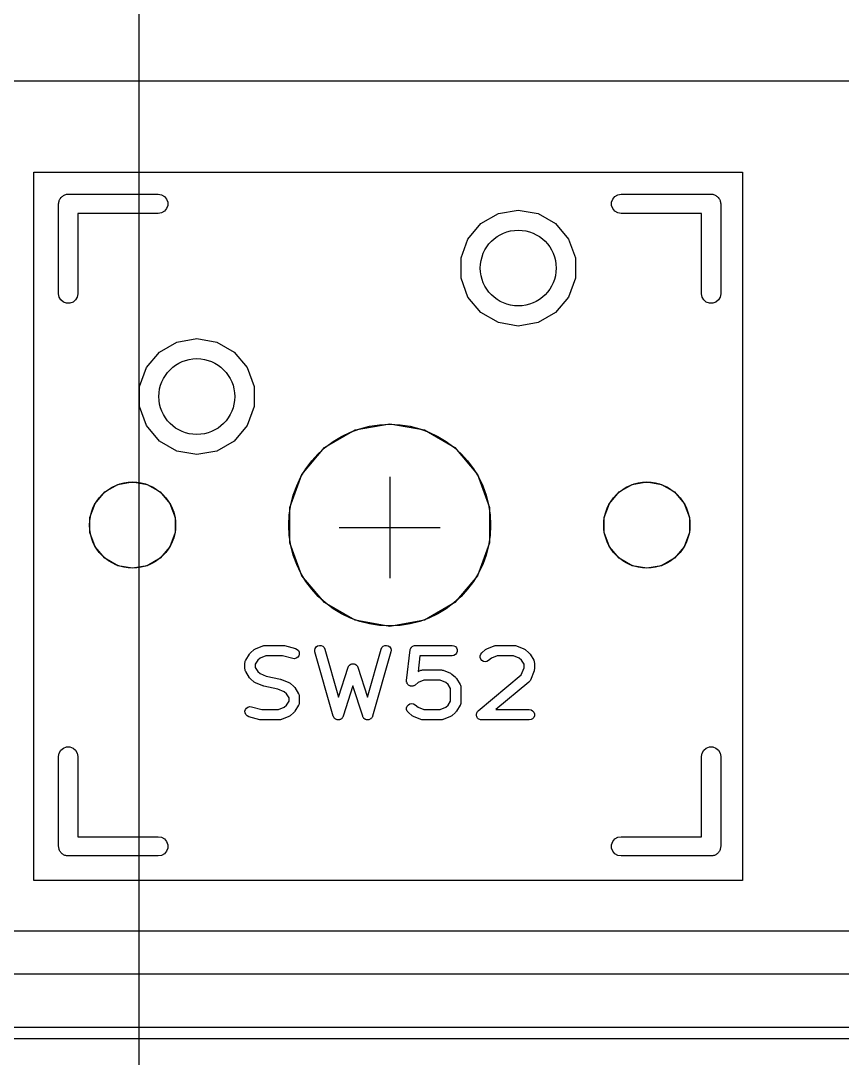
# Model space of a CAD drawing. Header units: millimetres. Extents: x 71 to 299, y 93 to 256.
# Drawn here: x 135.91 to 152.14, y 110.24 to 130.75 of the extents above; entities that cross this region are included whole.
import ezdxf

# ---------------------------------------------------------------- set-up
doc = ezdxf.new("R2010")
doc.units = ezdxf.units.MM
for name, color, linetype in [('BLACK', 7, 'Continuous'), ('PCB', 4, 'Continuous'), ('PCB_参照', 4, 'Continuous'), ('プレート', 6, 'Continuous'), ('物理キー', 7, 'Continuous')]:
    doc.layers.add(name, color=color, linetype=linetype)
doc.layers.add('化粧板', color=1, linetype='Continuous', transparency=0.6)
doc.layers.add('補助線', color=4, linetype='Continuous', transparency=0.6)

# ---------------------------------------------------------------- blocks, each defined once
blk = doc.blocks.new('PCB外形')
at = {"layer": 'BLACK'}
blk.add_line((36, -145.925), (202.925, -145.925), dxfattribs=at)
blk = doc.blocks.new('PCB詳細')
at = {"layer": 'BLACK'}
for p, q in [((72.4681, -129.601), (72.471, -129.585)), ((72.471, -129.585), (72.4793, -129.57)), ((72.4793, -129.57), (72.485, -129.555)), ((72.485, -129.555), (72.4957, -129.542)), ((72.4957, -129.542), (72.5041, -129.528)), ((72.5041, -129.528), (72.5168, -129.517)), ((72.5168, -129.517), (72.5275, -129.504)), ((72.5275, -129.504), (72.542, -129.496)), ((72.542, -129.496), (72.5547, -129.485)), ((72.5547, -129.485), (72.5704, -129.479)), ((72.5704, -129.479), (72.5848, -129.471)), ((72.5848, -129.471), (72.6013, -129.468)), ((72.6013, -129.468), (72.6169, -129.462)), ((72.6169, -129.462), (72.6336, -129.462)), ((72.6336, -129.462), (72.65, -129.459)), ((72.65, -129.459), (74.428, -129.459)), ((74.428, -129.459), (74.4932, -129.471)), ((74.4932, -129.471), (74.5505, -129.504)), ((74.5505, -129.504), (74.593, -129.555)), ((74.593, -129.555), (74.6156, -129.617)), ((83.3844, -129.617), (83.407, -129.555)), ((83.407, -129.555), (83.4495, -129.504)), ((83.4495, -129.504), (83.5068, -129.471)), ((83.5068, -129.471), (83.572, -129.459)), ((83.572, -129.459), (85.35, -129.459)), ((85.35, -129.459), (85.3664, -129.462)), ((85.3664, -129.462), (85.3831, -129.462)), ((85.3831, -129.462), (85.3987, -129.468)), ((85.3987, -129.468), (85.4152, -129.471)), ((85.4152, -129.471), (85.4296, -129.479)), ((85.4296, -129.479), (85.4453, -129.485)), ((85.4453, -129.485), (85.458, -129.496)), ((85.458, -129.496), (85.4725, -129.504)), ((85.4725, -129.504), (85.4832, -129.517)), ((85.4832, -129.517), (85.4959, -129.528)), ((85.4959, -129.528), (85.5043, -129.542)), ((85.5043, -129.542), (85.515, -129.555)), ((85.515, -129.555), (85.5207, -129.57)), ((85.5207, -129.57), (85.529, -129.585)), ((85.529, -129.585), (85.5319, -129.601)), ((72.4595, -129.65), (72.4624, -129.634)), ((72.4595, -131.428), (72.4595, -129.65)), ((72.4624, -129.617), (72.4681, -129.601)), ((72.4624, -129.634), (72.4624, -129.617)), ((74.5505, -129.796), (74.4932, -129.829)), ((74.593, -129.745), (74.5505, -129.796)), ((74.6156, -129.683), (74.593, -129.745)), ((74.6156, -129.617), (74.6156, -129.683)), ((81.1476, -129.842), (81.54, -129.773)), ((81.54, -129.773), (81.9324, -129.842)), ((83.3844, -129.683), (83.3844, -129.617)), ((83.407, -129.745), (83.3844, -129.683)), ((83.4495, -129.796), (83.407, -129.745)), ((83.5068, -129.829), (83.4495, -129.796)), ((85.5319, -129.601), (85.5376, -129.617)), ((85.5376, -129.617), (85.5376, -129.634)), ((85.5376, -129.634), (85.5405, -129.65)), ((85.5405, -129.65), (85.5405, -131.428)), ((74.428, -129.84), (72.8405, -129.84)), ((72.8405, -129.84), (72.8405, -131.428)), ((74.4932, -129.829), (74.428, -129.84)), ((80.8025, -130.041), (81.1476, -129.842)), ((81.9324, -129.842), (82.2775, -130.041)), ((83.572, -129.84), (83.5068, -129.829)), ((85.1595, -129.84), (83.572, -129.84)), ((85.1595, -131.428), (85.1595, -129.84)), ((80.5464, -130.346), (80.8025, -130.041)), ((82.2775, -130.041), (82.5336, -130.346)), ((80.4101, -130.721), (80.5464, -130.346)), ((82.5336, -130.346), (82.6699, -130.721)), ((80.4101, -131.119), (80.4101, -130.721)), ((82.6699, -130.721), (82.6699, -131.119)), ((80.5464, -131.494), (80.4101, -131.119)), ((82.6699, -131.119), (82.5336, -131.494)), ((72.471, -131.493), (72.4595, -131.428)), ((72.8405, -131.428), (72.829, -131.493)), ((85.171, -131.493), (85.1595, -131.428)), ((85.5405, -131.428), (85.529, -131.493)), ((72.5041, -131.55), (72.471, -131.493)), ((72.5547, -131.593), (72.5041, -131.55)), ((72.6169, -131.616), (72.5547, -131.593)), ((72.6831, -131.616), (72.6169, -131.616)), ((72.7452, -131.593), (72.6831, -131.616)), ((72.7959, -131.55), (72.7452, -131.593)), ((72.829, -131.493), (72.7959, -131.55)), ((80.8025, -131.799), (80.5464, -131.494)), ((82.5336, -131.494), (82.2775, -131.799)), ((85.2041, -131.55), (85.171, -131.493)), ((85.2548, -131.593), (85.2041, -131.55)), ((85.3169, -131.616), (85.2548, -131.593)), ((85.3831, -131.616), (85.3169, -131.616)), ((85.4453, -131.593), (85.3831, -131.616)), ((85.4959, -131.55), (85.4453, -131.593)), ((85.529, -131.493), (85.4959, -131.55)), ((81.1476, -131.998), (80.8025, -131.799)), ((82.2775, -131.799), (81.9324, -131.998)), ((81.54, -132.067), (81.1476, -131.998)), ((81.9324, -131.998), (81.54, -132.067)), ((74.4525, -132.581), (74.7976, -132.382)), ((74.7976, -132.382), (75.19, -132.313)), ((75.19, -132.313), (75.5824, -132.382)), ((75.5824, -132.382), (75.9275, -132.581)), ((74.1964, -132.886), (74.4525, -132.581)), ((75.9275, -132.581), (76.1836, -132.886)), ((74.0601, -133.261), (74.1964, -132.886)), ((76.1836, -132.886), (76.3199, -133.261)), ((74.0601, -133.659), (74.0601, -133.261)), ((76.3199, -133.261), (76.3199, -133.659)), ((74.1964, -134.034), (74.0601, -133.659)), ((76.3199, -133.659), (76.1836, -134.034)), ((74.4525, -134.339), (74.1964, -134.034)), ((76.1836, -134.034), (75.9275, -134.339)), ((78.3154, -134.119), (79, -133.998)), ((79, -133.998), (79.6846, -134.119)), ((77.7134, -134.467), (78.3154, -134.119)), ((79.6846, -134.119), (80.2865, -134.467)), ((74.7976, -134.538), (74.4525, -134.339)), ((75.9275, -134.339), (75.5824, -134.538)), ((77.2666, -134.999), (77.7134, -134.467)), ((80.2865, -134.467), (80.7334, -134.999)), ((75.19, -134.607), (74.7976, -134.538)), ((75.5824, -134.538), (75.19, -134.607)), ((77.0289, -135.652), (77.2666, -134.999)), ((80.7334, -134.999), (80.9711, -135.652)), ((73.371, -135.346), (73.6279, -135.197)), ((73.6279, -135.197), (73.92, -135.146)), ((73.92, -135.146), (74.2121, -135.197)), ((74.2121, -135.197), (74.469, -135.346)), ((83.531, -135.346), (83.7879, -135.197)), ((83.7879, -135.197), (84.08, -135.146)), ((84.08, -135.146), (84.3721, -135.197)), ((84.3721, -135.197), (84.629, -135.346)), ((73.1803, -135.573), (73.371, -135.346)), ((74.469, -135.346), (74.6597, -135.573)), ((83.3403, -135.573), (83.531, -135.346)), ((84.629, -135.346), (84.8197, -135.573)), ((73.0788, -135.852), (73.1803, -135.573)), ((74.6597, -135.573), (74.7612, -135.852)), ((77.0289, -136.348), (77.0289, -135.652)), ((80.9711, -135.652), (80.9711, -136.348)), ((83.2388, -135.852), (83.3403, -135.573)), ((84.8197, -135.573), (84.9212, -135.852)), ((73.0788, -136.148), (73.0788, -135.852)), ((74.7612, -135.852), (74.7612, -136.148)), ((83.2388, -136.148), (83.2388, -135.852)), ((84.9212, -135.852), (84.9212, -136.148)), ((73.1803, -136.427), (73.0788, -136.148)), ((74.7612, -136.148), (74.6597, -136.427)), ((83.3403, -136.427), (83.2388, -136.148)), ((84.9212, -136.148), (84.8197, -136.427)), ((77.2666, -137.001), (77.0289, -136.348)), ((80.9711, -136.348), (80.7334, -137.001)), ((73.371, -136.654), (73.1803, -136.427)), ((74.6597, -136.427), (74.469, -136.654)), ((83.531, -136.654), (83.3403, -136.427)), ((84.8197, -136.427), (84.629, -136.654)), ((73.6279, -136.803), (73.371, -136.654)), ((74.469, -136.654), (74.2121, -136.803)), ((83.7879, -136.803), (83.531, -136.654)), ((84.629, -136.654), (84.3721, -136.803)), ((73.92, -136.854), (73.6279, -136.803)), ((74.2121, -136.803), (73.92, -136.854)), ((84.08, -136.854), (83.7879, -136.803)), ((84.3721, -136.803), (84.08, -136.854)), ((77.7134, -137.533), (77.2666, -137.001)), ((80.7334, -137.001), (80.2865, -137.533)), ((78.3154, -137.881), (77.7134, -137.533)), ((80.2865, -137.533), (79.6846, -137.881)), ((79, -138.002), (78.3154, -137.881)), ((79.6846, -137.881), (79, -138.002)), ((76.3484, -138.446), (76.4935, -138.386)), ((76.4935, -138.386), (76.4958, -138.385)), ((76.4958, -138.385), (76.4978, -138.384)), ((76.4978, -138.384), (76.5129, -138.381)), ((76.5129, -138.381), (76.5279, -138.378)), ((76.5279, -138.378), (76.5303, -138.378)), ((76.5303, -138.378), (76.5326, -138.378)), ((76.5326, -138.378), (76.8954, -138.378)), ((76.8954, -138.378), (76.909, -138.38)), ((76.909, -138.38), (76.9226, -138.382)), ((76.9226, -138.382), (77.1403, -138.442)), ((77.5284, -138.438), (77.5481, -138.409)), ((77.5481, -138.409), (77.5767, -138.388)), ((77.5767, -138.388), (77.6106, -138.378)), ((77.6106, -138.378), (77.6458, -138.381)), ((77.6458, -138.381), (77.678, -138.395)), ((77.678, -138.395), (77.7034, -138.42)), ((78.8452, -138.42), (78.8705, -138.395)), ((78.8705, -138.395), (78.9028, -138.381)), ((78.9028, -138.381), (78.938, -138.378)), ((78.938, -138.378), (78.9719, -138.388)), ((78.9719, -138.388), (79.0004, -138.409)), ((79.0004, -138.409), (79.0202, -138.438)), ((79.4296, -138.417), (79.4385, -138.405)), ((79.4385, -138.405), (79.4409, -138.404)), ((79.4409, -138.404), (79.4427, -138.402)), ((79.4427, -138.402), (79.4556, -138.394)), ((79.4556, -138.394), (79.468, -138.386)), ((79.468, -138.386), (79.4708, -138.385)), ((79.4708, -138.385), (79.4733, -138.384)), ((79.4733, -138.384), (79.4879, -138.381)), ((79.4879, -138.381), (79.5024, -138.378)), ((79.5024, -138.378), (79.5052, -138.378)), ((79.5052, -138.378), (79.508, -138.378)), ((79.508, -138.378), (80.2337, -138.378)), ((80.2337, -138.378), (80.2685, -138.384)), ((80.2685, -138.384), (80.299, -138.402)), ((80.299, -138.402), (80.3217, -138.429)), ((80.9204, -138.446), (81.0655, -138.386)), ((81.0655, -138.386), (81.0678, -138.385)), ((81.0678, -138.385), (81.0698, -138.384)), ((81.0698, -138.384), (81.0849, -138.381)), ((81.0849, -138.381), (81.0999, -138.378)), ((81.0999, -138.378), (81.1023, -138.378)), ((81.1023, -138.378), (81.1046, -138.378)), ((81.1046, -138.378), (81.4674, -138.378)), ((81.4674, -138.378), (81.4697, -138.378)), ((81.4697, -138.378), (81.4721, -138.378)), ((81.4721, -138.378), (81.4871, -138.381)), ((81.4871, -138.381), (81.5022, -138.384)), ((81.5022, -138.384), (81.5042, -138.385)), ((81.5042, -138.385), (81.5065, -138.386)), ((81.5065, -138.386), (81.6516, -138.446)), ((76.1552, -138.669), (76.2277, -138.548)), ((76.2277, -138.548), (76.2388, -138.535)), ((76.2388, -138.535), (76.2498, -138.522)), ((76.2498, -138.522), (76.3224, -138.462)), ((76.3224, -138.462), (76.3356, -138.454)), ((76.3356, -138.454), (76.3484, -138.446)), ((76.5529, -138.581), (76.4407, -138.628)), ((76.8816, -138.581), (76.5529, -138.581)), ((77.0859, -138.638), (76.8816, -138.581)), ((77.1403, -138.442), (77.1722, -138.457)), ((77.1843, -138.612), (77.1552, -138.632)), ((77.1722, -138.457), (77.1969, -138.482)), ((77.2048, -138.584), (77.1843, -138.612)), ((77.1969, -138.482), (77.2115, -138.515)), ((77.2143, -138.55), (77.2048, -138.584)), ((77.2115, -138.515), (77.2143, -138.55)), ((77.5198, -138.472), (77.5284, -138.438)), ((77.5235, -138.507), (77.5198, -138.472)), ((77.8863, -139.777), (77.5235, -138.507)), ((77.7034, -138.42), (77.7188, -138.452)), ((77.7188, -138.452), (77.9895, -139.399)), ((78.5591, -139.399), (78.8297, -138.452)), ((79.0251, -138.507), (78.6623, -139.777)), ((78.8297, -138.452), (78.8452, -138.42)), ((79.0202, -138.438), (79.0288, -138.472)), ((79.0288, -138.472), (79.0251, -138.507)), ((79.3346, -139.072), (79.4071, -138.467)), ((79.4071, -138.467), (79.4079, -138.465)), ((79.4079, -138.462), (79.413, -138.448)), ((79.4079, -138.465), (79.4079, -138.462)), ((79.413, -138.448), (79.4173, -138.434)), ((79.4173, -138.434), (79.419, -138.431)), ((79.419, -138.431), (79.42, -138.429)), ((79.42, -138.429), (79.4296, -138.417)), ((79.5981, -138.581), (79.5609, -138.892)), ((80.2337, -138.581), (79.5981, -138.581)), ((80.2685, -138.575), (80.2337, -138.581)), ((80.299, -138.557), (80.2685, -138.575)), ((80.3217, -138.53), (80.299, -138.557)), ((80.3217, -138.429), (80.3338, -138.462)), ((80.3338, -138.497), (80.3217, -138.53)), ((80.3338, -138.462), (80.3338, -138.497)), ((80.7867, -138.618), (80.7869, -138.582)), ((80.7987, -138.651), (80.7867, -138.618)), ((80.7869, -138.582), (80.799, -138.549)), ((80.799, -138.549), (80.8218, -138.522)), ((80.8218, -138.522), (80.8944, -138.462)), ((80.8944, -138.462), (80.9076, -138.454)), ((80.9076, -138.454), (80.9204, -138.446)), ((81.1249, -138.581), (81.0127, -138.628)), ((81.4471, -138.581), (81.1249, -138.581)), ((81.5593, -138.628), (81.4471, -138.581)), ((81.6516, -138.446), (81.6644, -138.454)), ((81.6644, -138.454), (81.6776, -138.462)), ((81.6776, -138.462), (81.7502, -138.522)), ((81.7502, -138.522), (81.7611, -138.535)), ((81.7611, -138.535), (81.7723, -138.548)), ((81.7723, -138.548), (81.8448, -138.669)), ((76.1407, -138.721), (76.1424, -138.712)), ((76.1407, -138.842), (76.1407, -138.721)), ((76.1424, -138.712), (76.1425, -138.702)), ((76.1425, -138.702), (76.1454, -138.695)), ((76.1454, -138.695), (76.1468, -138.687)), ((76.1468, -138.687), (76.1517, -138.678)), ((76.1517, -138.678), (76.1552, -138.669)), ((76.3931, -138.668), (76.3439, -138.75)), ((76.3439, -138.75), (76.3439, -138.814)), ((76.3439, -138.814), (76.3931, -138.896)), ((76.4407, -138.628), (76.3931, -138.668)), ((77.1211, -138.641), (77.0859, -138.638)), ((77.1552, -138.632), (77.1211, -138.641)), ((77.9895, -139.399), (78.1775, -138.811)), ((78.1775, -138.811), (78.1794, -138.808)), ((78.1794, -138.808), (78.1803, -138.804)), ((78.1803, -138.804), (78.1876, -138.792)), ((78.1876, -138.792), (78.1939, -138.78)), ((78.1939, -138.78), (78.1969, -138.777)), ((78.1969, -138.777), (78.1991, -138.774)), ((78.1991, -138.774), (78.2099, -138.766)), ((78.2099, -138.766), (78.2201, -138.756)), ((78.2201, -138.756), (78.2238, -138.755)), ((78.2238, -138.755), (78.227, -138.752)), ((78.227, -138.752), (78.24, -138.748)), ((78.24, -138.748), (78.2527, -138.743)), ((78.2527, -138.743), (78.2568, -138.743)), ((78.2568, -138.743), (78.2606, -138.742)), ((78.2606, -138.742), (78.2743, -138.742)), ((78.2743, -138.742), (78.288, -138.742)), ((78.288, -138.742), (78.2918, -138.743)), ((78.2918, -138.743), (78.2959, -138.743)), ((78.2959, -138.743), (78.3085, -138.748)), ((78.3085, -138.748), (78.3216, -138.752)), ((78.3216, -138.752), (78.3248, -138.755)), ((78.3248, -138.755), (78.3285, -138.756)), ((78.3285, -138.756), (78.3387, -138.766)), ((78.3387, -138.766), (78.3495, -138.774)), ((78.3495, -138.774), (78.3516, -138.777)), ((78.3516, -138.777), (78.3546, -138.78)), ((78.3546, -138.78), (78.361, -138.792)), ((78.361, -138.792), (78.3683, -138.804)), ((78.3683, -138.804), (78.3692, -138.808)), ((78.3692, -138.808), (78.3711, -138.811)), ((78.3711, -138.811), (78.5591, -139.399)), ((80.8213, -138.678), (80.7987, -138.651)), ((80.8518, -138.696), (80.8213, -138.678)), ((80.8865, -138.702), (80.8518, -138.696)), ((80.9213, -138.696), (80.8865, -138.702)), ((80.9519, -138.679), (80.9213, -138.696)), ((81.0127, -138.628), (80.9519, -138.679)), ((81.6069, -138.668), (81.5593, -138.628)), ((81.6004, -138.962), (81.6561, -138.823)), ((81.6561, -138.75), (81.6069, -138.668)), ((81.6561, -138.823), (81.6561, -138.75)), ((81.8448, -138.669), (81.8483, -138.678)), ((81.8483, -138.678), (81.8532, -138.687)), ((81.8532, -138.687), (81.8546, -138.695)), ((81.8546, -138.695), (81.8575, -138.702)), ((81.8575, -138.702), (81.8576, -138.712)), ((81.8576, -138.712), (81.8593, -138.721)), ((81.8593, -138.721), (81.8593, -138.842)), ((76.1424, -138.852), (76.1407, -138.842)), ((76.1425, -138.862), (76.1424, -138.852)), ((76.1454, -138.869), (76.1425, -138.862)), ((76.1468, -138.877), (76.1454, -138.869)), ((76.1517, -138.886), (76.1468, -138.877)), ((76.1552, -138.895), (76.1517, -138.886)), ((76.2277, -139.016), (76.1552, -138.895)), ((76.2389, -139.028), (76.2277, -139.016)), ((76.2498, -139.041), (76.2389, -139.028)), ((76.3931, -138.896), (76.4407, -138.936)), ((76.4407, -138.936), (76.5627, -138.987)), ((76.5627, -138.987), (76.8436, -139.045)), ((79.5609, -138.892), (79.6141, -138.87)), ((79.6141, -138.87), (79.6164, -138.869)), ((79.6164, -138.869), (79.6184, -138.868)), ((79.6184, -138.868), (79.6335, -138.865)), ((79.6335, -138.865), (79.6485, -138.862)), ((79.6485, -138.862), (79.6508, -138.862)), ((79.6508, -138.862), (79.6531, -138.862)), ((79.6531, -138.862), (80.016, -138.862)), ((80.016, -138.862), (80.0183, -138.862)), ((80.0183, -138.862), (80.0206, -138.862)), ((80.0206, -138.862), (80.0356, -138.865)), ((80.0356, -138.865), (80.0507, -138.868)), ((80.0507, -138.868), (80.0528, -138.869)), ((80.0528, -138.869), (80.0551, -138.87)), ((80.0551, -138.87), (80.2002, -138.93)), ((80.2002, -138.93), (80.213, -138.938)), ((80.213, -138.938), (80.2262, -138.946)), ((80.2262, -138.946), (80.2988, -139.006)), ((80.2988, -139.006), (80.3097, -139.019)), ((80.3097, -139.019), (80.3208, -139.032)), ((80.7492, -139.671), (81.6004, -138.962)), ((81.852, -138.88), (81.7795, -139.062)), ((81.8524, -138.879), (81.852, -138.88)), ((81.8532, -138.877), (81.8524, -138.879)), ((81.856, -138.861), (81.8532, -138.877)), ((81.8593, -138.846), (81.856, -138.861)), ((81.8593, -138.842), (81.859, -138.844)), ((81.859, -138.844), (81.8593, -138.846)), ((76.3224, -139.102), (76.2498, -139.041)), ((76.3356, -139.109), (76.3224, -139.102)), ((76.3484, -139.118), (76.3356, -139.109)), ((76.4935, -139.178), (76.3484, -139.118)), ((76.5029, -139.18), (76.4935, -139.178)), ((76.5118, -139.184), (76.5029, -139.18)), ((76.7927, -139.242), (76.5118, -139.184)), ((76.8436, -139.045), (76.8525, -139.049)), ((76.8525, -139.049), (76.8619, -139.051)), ((76.8619, -139.051), (77.0071, -139.111)), ((77.0071, -139.111), (77.0199, -139.12)), ((77.0199, -139.12), (77.033, -139.127)), ((77.033, -139.127), (77.1056, -139.188)), ((77.1056, -139.188), (77.1166, -139.201)), ((77.1166, -139.201), (77.1277, -139.213)), ((77.1277, -139.213), (77.2003, -139.334)), ((78.2743, -139.176), (78.0808, -139.78)), ((78.4678, -139.78), (78.2743, -139.176)), ((79.3354, -139.087), (79.3346, -139.072)), ((79.3353, -139.102), (79.3354, -139.087)), ((79.3363, -139.104), (79.3353, -139.102)), ((79.3365, -139.107), (79.3363, -139.104)), ((79.3423, -139.121), (79.3365, -139.107)), ((79.3473, -139.135), (79.3423, -139.121)), ((79.3492, -139.137), (79.3473, -139.135)), ((79.3504, -139.14), (79.3492, -139.137)), ((79.3604, -139.151), (79.3504, -139.14)), ((79.3699, -139.162), (79.3604, -139.151)), ((79.3725, -139.163), (79.3699, -139.162)), ((79.3745, -139.166), (79.3725, -139.163)), ((79.3876, -139.172), (79.3745, -139.166)), ((79.4004, -139.18), (79.3876, -139.172)), ((79.4033, -139.18), (79.4004, -139.18)), ((79.406, -139.182), (79.4033, -139.18)), ((79.4206, -139.183), (79.406, -139.182)), ((79.4351, -139.186), (79.4206, -139.183)), ((79.438, -139.185), (79.4351, -139.186)), ((79.441, -139.186), (79.438, -139.185)), ((79.4553, -139.182), (79.441, -139.186)), ((79.4699, -139.18), (79.4553, -139.182)), ((79.4725, -139.178), (79.4699, -139.18)), ((79.4754, -139.178), (79.4725, -139.178)), ((79.4877, -139.17), (79.4754, -139.178)), ((79.5005, -139.162), (79.4877, -139.17)), ((79.5613, -139.112), (79.5005, -139.162)), ((79.6735, -139.065), (79.5613, -139.112)), ((79.9957, -139.065), (79.6735, -139.065)), ((80.1079, -139.112), (79.9957, -139.065)), ((80.1554, -139.151), (80.1079, -139.112)), ((80.2047, -139.233), (80.1554, -139.151)), ((80.2047, -139.479), (80.2047, -139.233)), ((80.3208, -139.032), (80.3934, -139.153)), ((80.3934, -139.153), (80.3969, -139.162)), ((80.3969, -139.162), (80.4018, -139.17)), ((80.4018, -139.17), (80.4032, -139.178)), ((80.4032, -139.178), (80.406, -139.186)), ((80.406, -139.186), (80.4062, -139.196)), ((80.4062, -139.196), (80.4079, -139.205)), ((80.4079, -139.205), (80.4079, -139.508)), ((81.7502, -139.102), (81.0949, -139.648)), ((81.755, -139.096), (81.7502, -139.102)), ((81.7609, -139.092), (81.755, -139.096)), ((81.7663, -139.083), (81.7609, -139.092)), ((81.773, -139.075), (81.7663, -139.083)), ((81.7755, -139.068), (81.773, -139.075)), ((81.7795, -139.062), (81.7755, -139.068)), ((76.9148, -139.293), (76.7927, -139.242)), ((76.9623, -139.333), (76.9148, -139.293)), ((77.0115, -139.415), (76.9623, -139.333)), ((77.0115, -139.479), (77.0115, -139.415)), ((77.2003, -139.334), (77.2037, -139.343)), ((77.2037, -139.343), (77.2086, -139.352)), ((77.2086, -139.352), (77.21, -139.36)), ((77.21, -139.36), (77.2129, -139.367)), ((77.2129, -139.367), (77.2131, -139.377)), ((77.2131, -139.377), (77.2147, -139.387)), ((77.2147, -139.387), (77.2147, -139.508)), ((76.1412, -139.679), (76.1506, -139.645)), ((76.1506, -139.645), (76.1711, -139.617)), ((76.1711, -139.617), (76.2002, -139.597)), ((76.2002, -139.597), (76.2344, -139.588)), ((76.2344, -139.588), (76.2695, -139.591)), ((76.2695, -139.591), (76.4738, -139.648)), ((76.8025, -139.648), (76.9148, -139.601)), ((76.9148, -139.601), (76.9623, -139.562)), ((76.9623, -139.562), (77.0115, -139.479)), ((77.2003, -139.56), (77.1277, -139.681)), ((77.2037, -139.551), (77.2003, -139.56)), ((77.2086, -139.542), (77.2037, -139.551)), ((77.21, -139.534), (77.2086, -139.542)), ((77.2129, -139.527), (77.21, -139.534)), ((77.2131, -139.517), (77.2129, -139.527)), ((77.2147, -139.508), (77.2131, -139.517)), ((79.3353, -139.611), (79.3473, -139.578)), ((79.3354, -139.647), (79.3353, -139.611)), ((79.3473, -139.578), (79.3699, -139.551)), ((79.3699, -139.551), (79.4004, -139.533)), ((79.4004, -139.533), (79.4351, -139.527)), ((79.4351, -139.527), (79.4699, -139.533)), ((79.4699, -139.533), (79.5005, -139.551)), ((79.5005, -139.551), (79.5612, -139.601)), ((79.5612, -139.601), (79.6735, -139.648)), ((79.9957, -139.648), (80.1079, -139.601)), ((80.1079, -139.601), (80.1554, -139.562)), ((80.1554, -139.562), (80.2047, -139.479)), ((80.3934, -139.56), (80.3208, -139.681)), ((80.3969, -139.551), (80.3934, -139.56)), ((80.4018, -139.542), (80.3969, -139.551)), ((80.4032, -139.534), (80.4018, -139.542)), ((80.406, -139.527), (80.4032, -139.534)), ((80.4062, -139.517), (80.406, -139.527)), ((80.4079, -139.508), (80.4062, -139.517)), ((76.1439, -139.714), (76.1412, -139.679)), ((76.1585, -139.747), (76.1439, -139.714)), ((76.1833, -139.772), (76.1585, -139.747)), ((76.2151, -139.787), (76.1833, -139.772)), ((76.4328, -139.847), (76.2151, -139.787)), ((76.4465, -139.849), (76.4328, -139.847)), ((76.46, -139.851), (76.4465, -139.849)), ((76.8229, -139.851), (76.46, -139.851)), ((76.4738, -139.648), (76.8025, -139.648)), ((76.8252, -139.851), (76.8229, -139.851)), ((76.8275, -139.851), (76.8252, -139.851)), ((76.8425, -139.848), (76.8275, -139.851)), ((76.8576, -139.845), (76.8425, -139.848)), ((76.8596, -139.844), (76.8576, -139.845)), ((76.8619, -139.843), (76.8596, -139.844)), ((77.0071, -139.783), (76.8619, -139.843)), ((77.0199, -139.775), (77.0071, -139.783)), ((77.033, -139.767), (77.0199, -139.775)), ((77.1056, -139.707), (77.033, -139.767)), ((77.1166, -139.694), (77.1056, -139.707)), ((77.1277, -139.681), (77.1166, -139.694)), ((77.8888, -139.783), (77.8863, -139.777)), ((77.89, -139.788), (77.8888, -139.783)), ((77.8964, -139.798), (77.89, -139.788)), ((77.9017, -139.809), (77.8964, -139.798)), ((77.9058, -139.813), (77.9017, -139.809)), ((77.9088, -139.818), (77.9058, -139.813)), ((77.9184, -139.825), (77.9088, -139.818)), ((77.9271, -139.834), (77.9184, -139.825)), ((77.9322, -139.836), (77.9271, -139.834)), ((77.9367, -139.839), (77.9322, -139.836)), ((77.9483, -139.843), (77.9367, -139.839)), ((77.9593, -139.848), (77.9483, -139.843)), ((77.9649, -139.848), (77.9593, -139.848)), ((77.9703, -139.85), (77.9649, -139.848)), ((77.9824, -139.85), (77.9703, -139.85)), ((77.9945, -139.851), (77.9824, -139.85)), ((77.9999, -139.849), (77.9945, -139.851)), ((78.0056, -139.849), (77.9999, -139.849)), ((78.0168, -139.844), (78.0056, -139.849)), ((78.0285, -139.841), (78.0168, -139.844)), ((78.033, -139.838), (78.0285, -139.841)), ((78.0382, -139.835), (78.033, -139.838)), ((78.0472, -139.827), (78.0382, -139.835)), ((78.057, -139.82), (78.0472, -139.827)), ((78.0602, -139.816), (78.057, -139.82)), ((78.0643, -139.812), (78.0602, -139.816)), ((78.07, -139.801), (78.0643, -139.812)), ((78.0768, -139.791), (78.07, -139.801)), ((78.0781, -139.785), (78.0768, -139.791)), ((78.0808, -139.78), (78.0781, -139.785)), ((78.4704, -139.785), (78.4678, -139.78)), ((78.4718, -139.791), (78.4704, -139.785)), ((78.4786, -139.801), (78.4718, -139.791)), ((78.4842, -139.812), (78.4786, -139.801)), ((78.4884, -139.816), (78.4842, -139.812)), ((78.4916, -139.82), (78.4884, -139.816)), ((78.5014, -139.827), (78.4916, -139.82)), ((78.5103, -139.835), (78.5014, -139.827)), ((78.5156, -139.838), (78.5103, -139.835)), ((78.5201, -139.841), (78.5156, -139.838)), ((78.5318, -139.844), (78.5201, -139.841)), ((78.543, -139.849), (78.5318, -139.844)), ((78.5486, -139.849), (78.543, -139.849)), ((78.554, -139.851), (78.5486, -139.849)), ((78.5661, -139.85), (78.554, -139.851)), ((78.5783, -139.85), (78.5661, -139.85)), ((78.5836, -139.848), (78.5783, -139.85)), ((78.5892, -139.848), (78.5836, -139.848)), ((78.6003, -139.843), (78.5892, -139.848)), ((78.6119, -139.839), (78.6003, -139.843)), ((78.6163, -139.836), (78.6119, -139.839)), ((78.6215, -139.834), (78.6163, -139.836)), ((78.6302, -139.825), (78.6215, -139.834)), ((78.6398, -139.818), (78.6302, -139.825)), ((78.6428, -139.813), (78.6398, -139.818)), ((78.6468, -139.809), (78.6428, -139.813)), ((78.6521, -139.798), (78.6468, -139.809)), ((78.6586, -139.788), (78.6521, -139.798)), ((78.6598, -139.783), (78.6586, -139.788)), ((78.6623, -139.777), (78.6598, -139.783)), ((79.3476, -139.68), (79.3354, -139.647)), ((79.3704, -139.707), (79.3476, -139.68)), ((79.443, -139.767), (79.3704, -139.707)), ((79.4561, -139.775), (79.443, -139.767)), ((79.4689, -139.783), (79.4561, -139.775)), ((79.6141, -139.843), (79.4689, -139.783)), ((79.6164, -139.844), (79.6141, -139.843)), ((79.6184, -139.845), (79.6164, -139.844)), ((79.6335, -139.848), (79.6184, -139.845)), ((79.6485, -139.851), (79.6335, -139.848)), ((79.6508, -139.851), (79.6485, -139.851)), ((79.6531, -139.851), (79.6508, -139.851)), ((80.016, -139.851), (79.6531, -139.851)), ((79.6735, -139.648), (79.9957, -139.648)), ((80.0183, -139.851), (80.016, -139.851)), ((80.0206, -139.851), (80.0183, -139.851)), ((80.0356, -139.848), (80.0206, -139.851)), ((80.0507, -139.845), (80.0356, -139.848)), ((80.0528, -139.844), (80.0507, -139.845)), ((80.0551, -139.843), (80.0528, -139.844)), ((80.2002, -139.783), (80.0551, -139.843)), ((80.213, -139.775), (80.2002, -139.783)), ((80.2262, -139.767), (80.213, -139.775)), ((80.2988, -139.707), (80.2262, -139.767)), ((80.3097, -139.694), (80.2988, -139.707)), ((80.3208, -139.681), (80.3097, -139.694)), ((80.7142, -139.749), (80.7142, -139.732)), ((80.7142, -139.732), (80.7143, -139.732)), ((80.7142, -139.767), (80.7142, -139.749)), ((80.7202, -139.784), (80.7142, -139.767)), ((80.7142, -139.767), (80.7142, -139.767)), ((80.7142, -139.767), (80.7142, -139.767)), ((80.7143, -139.732), (80.7203, -139.715)), ((80.7143, -139.732), (80.7143, -139.732)), ((80.7261, -139.8), (80.7202, -139.784)), ((80.7203, -139.715), (80.7263, -139.699)), ((80.7262, -139.8), (80.7261, -139.8)), ((80.7263, -139.8), (80.7262, -139.8)), ((80.7263, -139.699), (80.7264, -139.699)), ((80.7376, -139.814), (80.7263, -139.8)), ((80.7264, -139.699), (80.7265, -139.698)), ((80.7265, -139.698), (80.7378, -139.685)), ((80.7487, -139.827), (80.7376, -139.814)), ((80.7378, -139.685), (80.749, -139.672)), ((80.7489, -139.827), (80.7487, -139.827)), ((80.749, -139.827), (80.7489, -139.827)), ((80.749, -139.672), (80.7491, -139.672)), ((80.7642, -139.836), (80.749, -139.827)), ((80.7491, -139.672), (80.7492, -139.671)), ((80.7792, -139.845), (80.7642, -139.836)), ((80.7794, -139.845), (80.7792, -139.845)), ((80.7795, -139.845), (80.7794, -139.845)), ((80.7969, -139.848), (80.7795, -139.845)), ((80.8139, -139.851), (80.7969, -139.848)), ((80.8141, -139.851), (80.8139, -139.851)), ((80.8143, -139.851), (80.8141, -139.851)), ((81.7577, -139.851), (80.8143, -139.851)), ((81.0949, -139.648), (81.7577, -139.648)), ((81.7577, -139.648), (81.7925, -139.654)), ((81.7925, -139.845), (81.7577, -139.851)), ((81.7925, -139.654), (81.823, -139.672)), ((81.823, -139.827), (81.7925, -139.845)), ((81.823, -139.672), (81.8457, -139.699)), ((81.8457, -139.8), (81.823, -139.827)), ((81.8457, -139.699), (81.8578, -139.732)), ((81.8578, -139.767), (81.8457, -139.8)), ((81.8578, -139.732), (81.8578, -139.767)), ((72.471, -140.507), (72.5041, -140.45)), ((72.5041, -140.45), (72.5547, -140.407)), ((72.5547, -140.407), (72.6169, -140.384)), ((72.6169, -140.384), (72.6831, -140.384)), ((72.6831, -140.384), (72.7452, -140.407)), ((72.7452, -140.407), (72.7959, -140.45)), ((72.7959, -140.45), (72.829, -140.507)), ((85.171, -140.507), (85.2041, -140.45)), ((85.2041, -140.45), (85.2548, -140.407)), ((85.2548, -140.407), (85.3169, -140.384)), ((85.3169, -140.384), (85.3831, -140.384)), ((85.3831, -140.384), (85.4453, -140.407)), ((85.4453, -140.407), (85.4959, -140.45)), ((85.4959, -140.45), (85.529, -140.507)), ((72.4595, -140.572), (72.471, -140.507)), ((72.4595, -142.35), (72.4595, -140.572)), ((72.829, -140.507), (72.8405, -140.572)), ((72.8405, -140.572), (72.8405, -142.159)), ((85.1595, -140.572), (85.171, -140.507)), ((85.1595, -142.159), (85.1595, -140.572)), ((85.529, -140.507), (85.5405, -140.572)), ((85.5405, -140.572), (85.5405, -142.35)), ((72.8405, -142.159), (74.428, -142.159)), ((74.428, -142.159), (74.4932, -142.171)), ((74.4932, -142.171), (74.5505, -142.204)), ((74.5505, -142.204), (74.593, -142.255)), ((74.593, -142.255), (74.6156, -142.317)), ((83.3844, -142.317), (83.407, -142.255)), ((83.407, -142.255), (83.4495, -142.204)), ((83.4495, -142.204), (83.5068, -142.171)), ((83.5068, -142.171), (83.572, -142.159)), ((83.572, -142.159), (85.1595, -142.159)), ((72.4624, -142.366), (72.4595, -142.35)), ((72.4624, -142.383), (72.4624, -142.366)), ((72.4681, -142.399), (72.4624, -142.383)), ((72.471, -142.415), (72.4681, -142.399)), ((72.4793, -142.43), (72.471, -142.415)), ((72.485, -142.445), (72.4793, -142.43)), ((72.4957, -142.458), (72.485, -142.445)), ((72.5041, -142.472), (72.4957, -142.458)), ((72.5168, -142.483), (72.5041, -142.472)), ((72.5275, -142.496), (72.5168, -142.483)), ((72.542, -142.504), (72.5275, -142.496)), ((72.5547, -142.515), (72.542, -142.504)), ((72.5704, -142.521), (72.5547, -142.515)), ((74.5505, -142.496), (74.4932, -142.529)), ((74.593, -142.445), (74.5505, -142.496)), ((74.6156, -142.383), (74.593, -142.445)), ((74.6156, -142.317), (74.6156, -142.383)), ((83.3844, -142.383), (83.3844, -142.317)), ((83.407, -142.445), (83.3844, -142.383)), ((83.4495, -142.496), (83.407, -142.445)), ((83.5068, -142.529), (83.4495, -142.496)), ((85.4453, -142.515), (85.4296, -142.521)), ((85.458, -142.504), (85.4453, -142.515)), ((85.4725, -142.496), (85.458, -142.504)), ((85.4832, -142.483), (85.4725, -142.496)), ((85.4959, -142.472), (85.4832, -142.483)), ((85.5043, -142.458), (85.4959, -142.472)), ((85.515, -142.445), (85.5043, -142.458)), ((85.5207, -142.43), (85.515, -142.445)), ((85.529, -142.415), (85.5207, -142.43)), ((85.5319, -142.399), (85.529, -142.415)), ((85.5376, -142.383), (85.5319, -142.399)), ((85.5405, -142.35), (85.5376, -142.366)), ((85.5376, -142.366), (85.5376, -142.383)), ((72.5848, -142.529), (72.5704, -142.521)), ((72.6013, -142.532), (72.5848, -142.529)), ((72.6169, -142.538), (72.6013, -142.532)), ((72.6336, -142.538), (72.6169, -142.538)), ((72.65, -142.54), (72.6336, -142.538)), ((74.428, -142.54), (72.65, -142.54)), ((74.4932, -142.529), (74.428, -142.54)), ((83.572, -142.54), (83.5068, -142.529)), ((85.35, -142.54), (83.572, -142.54)), ((85.3664, -142.538), (85.35, -142.54)), ((85.3831, -142.538), (85.3664, -142.538)), ((85.3987, -142.532), (85.3831, -142.538)), ((85.4152, -142.529), (85.3987, -142.532)), ((85.4296, -142.521), (85.4152, -142.529))]:
    blk.add_line(p, q, dxfattribs=at)
for centre, radius in [((81.54, -130.92), 0.7493), ((75.19, -133.46), 0.7493), ((79, -136), 1.9939), ((73.92, -136), 0.8509), ((84.08, -136), 0.8509)]:
    blk.add_circle(centre, radius, dxfattribs=at)
at = {"linetype": 'ByBlock'}
blk.add_blockref('PCB外形', (0, 0), dxfattribs=at)
blk = doc.blocks.new('A$C28663')
at = {"layer": 'PCB'}
blk.add_blockref('PCB詳細', (-35.075, 145.925), dxfattribs=at)

msp = doc.modelspace()

# ---------------------------------------------------------------- linework, layer by layer
at = {"layer": 'プレート'}
msp.add_lwpolyline([(136.172, 113.757), (136.172, 127.757), (150.172, 127.757), (150.172, 113.757)], close=True, dxfattribs=at)
at = {"layer": '化粧板'}
msp.add_lwpolyline([(177.088, 110.625), (99.808, 110.625), (99.808, 149.872), (109.308, 149.872), (109.308, 167.594), (104.558, 167.594), (104.558, 187.872), (114.058, 187.872), (114.058, 206.874), (267.333, 206.874), (267.287, 129.557), (215.135, 129.588), (215.135, 110.625), (194.808, 110.625), (194.808, 129.594), (177.088, 129.594)], close=True, dxfattribs=at)
at = {"layer": '物理キー', "color": 7}
msp.add_lwpolyline([(129.621, 129.561), (156.777, 129.561), (156.777, 111.905), (129.621, 111.905), (129.621, 129.561)], close=True, dxfattribs=at)
for points in [[(143.199, 121.733), (143.199, 119.733)], [(142.199, 120.733), (144.199, 120.733), (144.199, 120.733), (144.199, 120.733)]]:
    msp.add_lwpolyline(points, dxfattribs=at)
at = {"layer": '補助線'}
for p, q in [((138.244, 255.926), (138.244, 92.68)), ((298.732, 112.757), (71.224, 112.757))]:
    msp.add_line(p, q, dxfattribs=at)

# ---------------------------------------------------------------- block references
at = {"layer": 'PCB_参照'}
msp.add_blockref('A$C28663', (99.274, 110.857), dxfattribs=at)

doc.saveas('drawing.dxf')
